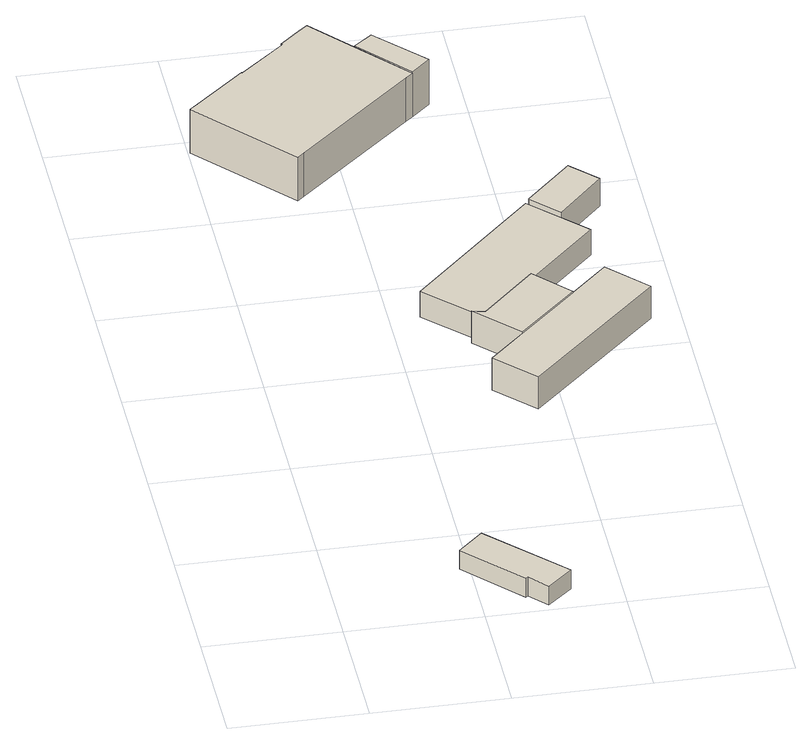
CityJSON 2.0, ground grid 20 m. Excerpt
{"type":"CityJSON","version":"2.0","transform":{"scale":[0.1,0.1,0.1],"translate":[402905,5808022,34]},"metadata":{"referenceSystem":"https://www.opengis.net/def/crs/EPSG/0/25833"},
"CityObjects":{
"building1":{"type":"Building","attributes":{"Gemeindeschluessel":"11000009","BezugspunktDach":"2200","function":"31001_2520","measuredHeight":3.18,"storeysAboveGround":1},"address":[{"country":"Germany","locality":"Berlin","thoroughfareNumber":"546","thoroughfareName":"Adlergestell"}],"geometry":[{"type":"Solid","lod":"1","boundaries":[[[[0,1,2,3,4,5]],[[6,7,8,9,10,11]],[[6,11,5,4]],[[7,6,4,3]],[[8,7,3,2]],[[9,8,2,1]],[[10,9,1,0]],[[11,10,0,5]]]]}]},
"building2":{"type":"Building","attributes":{"Gemeindeschluessel":"11000009","function":"31001_2520"},"address":[{"country":"Germany","locality":"Berlin","thoroughfareNumber":"541","thoroughfareName":"Adlergestell"}],"children":["building2-1","building2-2"]},
"building2-1":{"type":"BuildingPart","attributes":{"BezugspunktDach":"2200","measuredHeight":7.89,"storeysAboveGround":1},"parents":["building2"],"geometry":[{"type":"Solid","lod":"1","boundaries":[[[[12,13,14,15,16,17,18,19,20,21,22,23,24]],[[25,26,27,28,29,30,31,32,33,34,35,36,37]],[[25,37,24,23]],[[26,25,23,22]],[[27,26,22,21]],[[28,27,21,20]],[[29,28,20,19]],[[30,29,19,18]],[[31,30,18,17]],[[32,31,17,16]],[[34,33,15,14]],[[35,34,14,13]],[[36,35,13,12]],[[37,36,12,24]],[[33,32,16,15]]]]}]},
"building2-2":{"type":"BuildingPart","attributes":{"BezugspunktDach":"2200","measuredHeight":7.68,"storeysAboveGround":1},"parents":["building2"],"geometry":[{"type":"MultiSurface","lod":"1","boundaries":[[[38,39,40,41]],[[42,43,33,32]],[[42,32,41,40]],[[43,42,40,39]],[[33,43,39,38]],[[16,15,38,41]],[[32,33,15,16]]]}]},
"building3":{"type":"Building","attributes":{"Gemeindeschluessel":"11000009","BezugspunktDach":"2200","function":"51009_1610","measuredHeight":5.41,"storeysAboveGround":0},"address":[{"country":"Germany","locality":"Berlin"}],"geometry":[{"type":"Solid","lod":"1","boundaries":[[[[44,45,46,47,48]],[[49,50,51,52,53]],[[49,53,48,47]],[[50,49,47,46]],[[51,50,46,45]],[[52,51,45,44]],[[53,52,44,48]]]]}]},
"building4":{"type":"Building","attributes":{"Gemeindeschluessel":"11000009","BezugspunktDach":"2200","function":"31001_2130","measuredHeight":4.29,"storeysAboveGround":1},"address":[{"country":"Germany","locality":"Berlin","thoroughfareNumber":"543","thoroughfareName":"Adlergestell"}],"geometry":[{"type":"Solid","lod":"1","boundaries":[[[[54,55,56,57,58,59,60]],[[61,62,63,64,65,66,67]],[[61,67,60,59]],[[62,61,59,58]],[[63,62,58,57]],[[64,63,57,56]],[[65,64,56,55]],[[66,65,55,54]],[[67,66,54,60]]]]}]},
"building5":{"type":"Building","attributes":{"Gemeindeschluessel":"11000009","BezugspunktDach":"2200","function":"51009_1610","measuredHeight":5.41,"storeysAboveGround":0},"address":[{"country":"Germany","locality":"Berlin"}],"geometry":[{"type":"Solid","lod":"1","boundaries":[[[[68,69,70,71,72,73]],[[74,75,76,77,78,79]],[[74,79,73,72]],[[75,74,72,71]],[[76,75,71,70]],[[77,76,70,69]],[[78,77,69,68]],[[79,78,68,73]]]]}]},
"building6":{"type":"Building","attributes":{"Gemeindeschluessel":"11000009","BezugspunktDach":"2200","function":"31001_2000","measuredHeight":5.12,"storeysAboveGround":1},"address":[{"country":"Germany","locality":"Berlin","thoroughfareNumber":"543 (1)","thoroughfareName":"Adlergestell"}],"geometry":[{"type":"Solid","lod":"1","boundaries":[[[[80,81,82,83]],[[84,85,86,87]],[[84,87,83,82]],[[85,84,82,81]],[[86,85,81,80]],[[87,86,80,83]]]]}]}
},
"vertices":[
[263,31,43],[266,34,43],[291,7,43],[328,40,43],[222,150,43],[185,115,43],[222,150,11],[328,40,11],[291,7,11],[266,34,11],[263,31,11],[185,115,11],
[128,1032,83],[138,1041,83],[310,1193,83],[321,1202,83],[253,1279,83],[198,1342,83],[187,1333,83],[155,1305,83],[157,1304,83],[89,1246,83],[88,1247,83],[14,1183,83],[2,1173,83],[14,1183,9],[88,1247,9],[89,1246,9],[157,1304,9],[155,1305,9],[187,1333,9],[198,1342,9],[253,1279,9],[321,1202,9],[310,1193,9],[138,1041,9],[128,1032,9],[2,1173,9],
[321,1202,85],[349,1228,85],[281,1301,85],[253,1279,85],[281,1301,9],[349,1228,9],
[361,587,64],[448,671,64],[399,724,64],[320,645,64],[301,650,64],[320,645,10],[399,724,10],[448,671,10],[361,587,10],[301,650,10],
[308,657,54],[301,650,54],[320,645,54],[399,724,54],[502,827,54],[425,906,54],[242,723,54],[425,906,11],[502,827,11],[399,724,11],[320,645,11],[301,650,11],[308,657,11],[242,723,11],
[364,479,62],[557,666,62],[502,724,62],[448,671,62],[361,587,62],[309,536,62],[361,587,8],[448,671,8],[502,724,8],[557,666,8],[364,479,8],[309,536,8],
[469,870,58],[536,940,58],[498,979,58],[430,910,58],[498,979,12],[536,940,12],[469,870,12],[430,910,12]
]}
